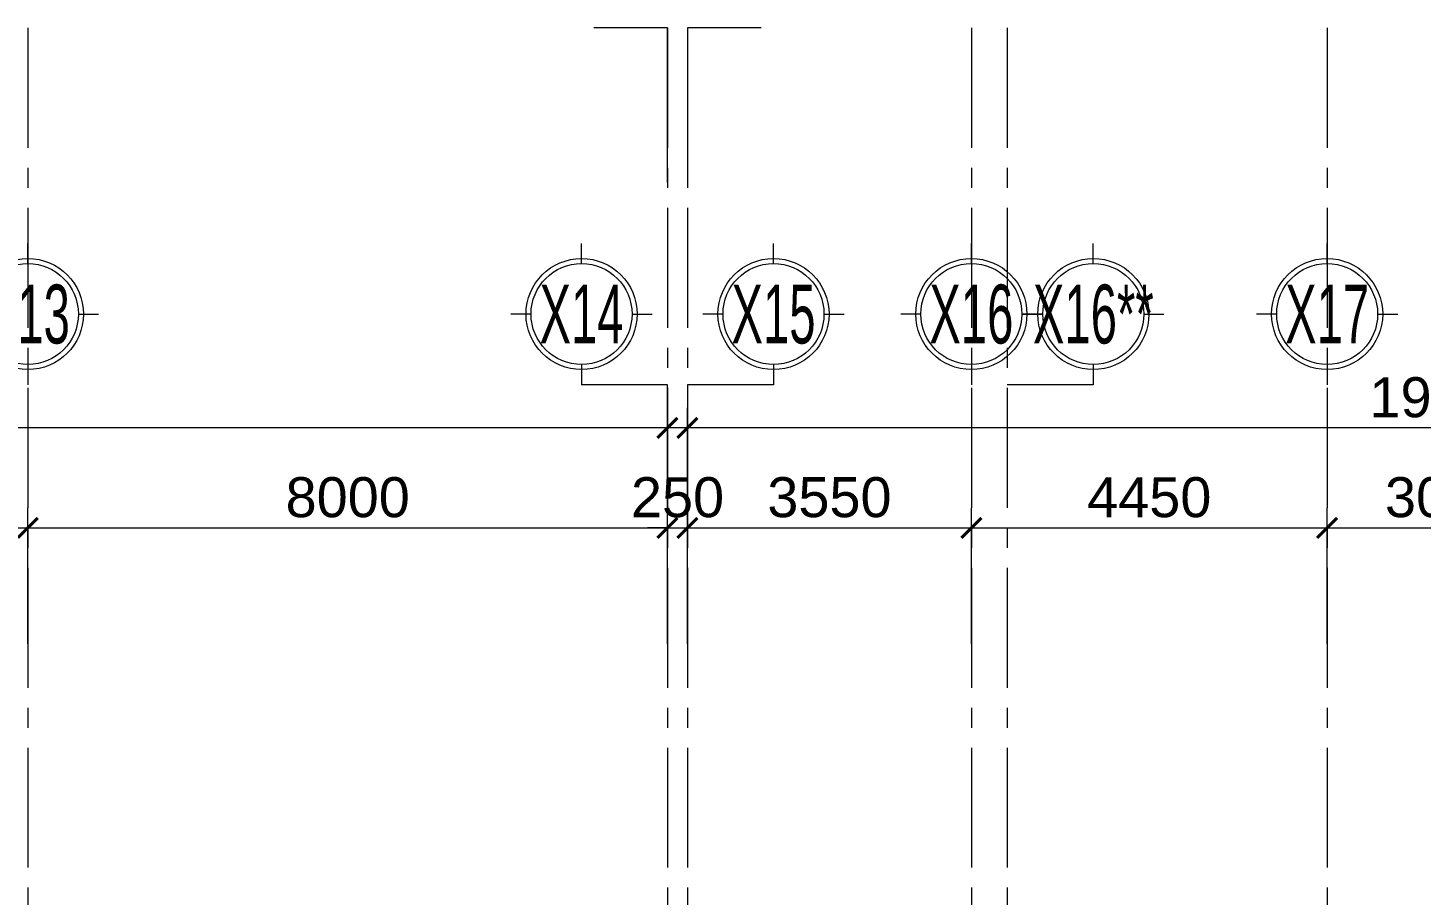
# Model space of a CAD drawing. Header units: millimetres. Extents: x 18326 to 214271, y -298828 to -198730.
# Drawn here: x 107347 to 124772, y -209573 to -198730 of the extents above; entities that cross this region are included whole.
import ezdxf
from ezdxf.enums import TextEntityAlignment as Align

# ---------------------------------------------------------------- set-up
doc = ezdxf.new("R2010")
doc.units = ezdxf.units.MM
doc.header["$LTSCALE"] = 20
doc.header["$MEASUREMENT"] = 0
doc.linetypes.add('CENTER2', pattern=[1.125, 0.75, -0.125, 0.125, -0.125])
doc.linetypes.add('xref LC GK$0$CENTER2', pattern=[1.125, 0.75, -0.125, 0.125, -0.125])
doc.layers.get('0').update_dxf_attribs({"lineweight": 0})
doc.layers.get('Defpoints').update_dxf_attribs({"color": 1, "lineweight": 25})
for name, color, linetype, lineweight in [('KV-Cay xanh', 78, 'Continuous', 5), ('KV-Dim', 14, 'Continuous', 9), ('KV-Ky hieu', 30, 'Continuous', 0), ('KV-Net thay 1', 9, 'Continuous', 20), ('KV-Net thay 2', 8, 'Continuous', 13), ('KV-Net truc', 251, 'CENTER2', 9), ('KV-Text', 7, 'Continuous', 25), ('xref LC GK$0$KV-Net truc', 251, 'xref LC GK$0$CENTER2', 9)]:
    doc.layers.add(name, color=color, linetype=linetype, lineweight=lineweight)
doc.styles.add('CHUTO', font='VnAvantH.TTF', dxfattribs={"width": 0.7})
doc.styles.add('KD-Style', font='arial.ttf')
doc.dimstyles.new('D-Layout', dxfattribs={"dimscale": 0, "dimtxt": 2, "dimasz": 1, "dimexe": 1, "dimexo": 0, "dimgap": 0.5, "dimtad": 1, "dimdec": 0, "dimzin": 0, "dimdsep": 46, "dimtxsty": 'KD-Style', "dimblk": 'ARCHTICK', "dimcen": 0.09, "dimdle": 1, "dimclrd": 256, "dimclre": 256, "dimclrt": 2, "dimadec": 0, "dimazin": 0, "dimtfac": 1, "dimtdec": 0, "dimtix": 1, "dimtmove": 2, "dimatfit": 3, "dimldrblk": 'MUITEN', "dimfxl": 1, "dimtolj": 1, "dimtzin": 0, "dimarcsym": 0})

# ---------------------------------------------------------------- blocks, each defined once
blk = doc.blocks.new('A$C570203f6')
at = {"layer": 'KV-Net truc', "color": 8, "ltscale": 400}
blk.add_lwpolyline([(68522, 89780), (68522, 91714), (67600, 91714)], dxfattribs=at)
at = {"layer": 'KV-Net truc', "color": 8, "ltscale": 400, "flags": 128}
blk.add_lwpolyline([(69694, 91714), (68772, 91714), (68772, 89780)], dxfattribs=at)
blk = doc.blocks.new('A$C06776D30')
at = {"layer": 'KV-Ky hieu', "color": 8}
for p, q in [((504.3, 864.5), (504.3, 1008.6)), ((144.1, 504.3), (0, 504.3)), ((864.5, 504.3), (1008.6, 504.3)), ((504.3, 144.1), (504.3, 0))]:
    blk.add_line(p, q, dxfattribs=at)
for radius in [396.2, 360.2]:
    blk.add_circle((504.3, 504.3), radius, dxfattribs=at)
at = {"layer": 'KV-Text', "color": 8, "style": 'CHUTO', "width": 0.6}
blk.add_attdef('GIRD', text='', height=420, dxfattribs=at).set_placement((504.3, 504.3), align=Align.MIDDLE_CENTER)
blk = doc.blocks.new('TT')
at = {"layer": 'KV-Net truc', "color": 8, "ltscale": 400}
blk.add_lwpolyline([(321.325, 142.982), (321.325, 150.717), (317.023, 150.717)], dxfattribs=at)
at = {"layer": 'KV-Net truc', "color": 8, "ltscale": 400, "flags": 128}
blk.add_lwpolyline([(326.627, 150.717), (322.325, 150.717), (322.325, 142.982)], dxfattribs=at)
at = {"layer": 'KV-Net truc', "color": 8}
blk.add_lwpolyline([(342.627, 150.717), (338.325, 150.717)], dxfattribs=at)
at = {"layer": 'KV-Net thay 1', "color": 8}
ref = blk.add_blockref('A$C06776D30', (285.789, 150.717), dxfattribs=dict(at, xscale=0.007011206080914858, yscale=0.007011206080914858, zscale=0.007011206080914858))
ref.add_attrib('GIRD', 'X13', dxfattribs={"layer": 'KV-Text', "height": 2.9447, "style": 'CHUTO', "width": 0.6}).set_placement((289.325, 154.253), align=Align.MIDDLE_CENTER)
ref = blk.add_blockref('A$C06776D30', (313.488, 150.717), dxfattribs=dict(at, xscale=0.007011206080914858, yscale=0.007011206080914858, zscale=0.007011206080914858))
ref.add_attrib('GIRD', 'X14', dxfattribs={"layer": 'KV-Text', "height": 2.9447, "style": 'CHUTO', "width": 0.6}).set_placement((317.023, 154.253), align=Align.MIDDLE_CENTER)
ref = blk.add_blockref('A$C06776D30', (323.091, 150.717), dxfattribs=dict(at, xscale=0.007011206080914858, yscale=0.007011206080914858, zscale=0.007011206080914858))
ref.add_attrib('GIRD', 'X15', dxfattribs={"layer": 'KV-Text', "height": 2.9447, "style": 'CHUTO', "width": 0.6}).set_placement((326.627, 154.253), align=Align.MIDDLE_CENTER)
ref = blk.add_blockref('A$C06776D30', (332.989, 150.717), dxfattribs=dict(at, xscale=0.007011206080914858, yscale=0.007011206080914858, zscale=0.007011206080914858))
ref.add_attrib('GIRD', 'X16', dxfattribs={"layer": 'KV-Text', "height": 2.9447, "style": 'CHUTO', "width": 0.6}).set_placement((336.525, 154.253), align=Align.MIDDLE_CENTER)
ref = blk.add_blockref('A$C06776D30', (339.091, 150.717), dxfattribs=dict(at, xscale=0.007011206080914858, yscale=0.007011206080914858, zscale=0.007011206080914858))
ref.add_attrib('GIRD', 'X16**', dxfattribs={"layer": 'KV-Text', "height": 2.9447, "style": 'CHUTO', "width": 0.6}).set_placement((342.627, 154.253), align=Align.MIDDLE_CENTER)
ref = blk.add_blockref('A$C06776D30', (350.789, 150.717), dxfattribs=dict(at, xscale=0.007011206080914858, yscale=0.007011206080914858, zscale=0.007011206080914858))
ref.add_attrib('GIRD', 'X17', dxfattribs={"layer": 'KV-Text', "height": 2.9447, "style": 'CHUTO', "width": 0.6}).set_placement((354.325, 154.253), align=Align.MIDDLE_CENTER)
blk = doc.blocks.new('_ARCHTICK')
at = {"color": 8, "const_width": 0.15}
blk.add_lwpolyline([(-0.5, -0.5), (0.5, 0.5)], dxfattribs=at)
blk = doc.blocks.new('*D63')
at = {"layer": 'Defpoints', "color": 8, "transparency": 16777216}
for p in [(1133.688, 395.952), (1101.688, 390.147), (1133.688, 390.147)]:
    blk.add_point(p, dxfattribs=at)
at = {"layer": 'KV-Dim', "color": 8, "lineweight": -2, "transparency": 16777216}
for p, q in [((1101.688, 390.147), (1101.688, 396.952)), ((1133.688, 390.147), (1133.688, 396.952)), ((1100.688, 395.952), (1134.688, 395.952))]:
    blk.add_line(p, q, dxfattribs=at)
at = {"layer": 'KV-Dim', "color": 8, "lineweight": -2, "transparency": 16777216, "rotation": 180}
blk.add_blockref('_ARCHTICK', (1101.688, 395.952), dxfattribs=at)
at = {"layer": 'KV-Dim', "color": 8, "lineweight": -2, "transparency": 16777216}
blk.add_blockref('_ARCHTICK', (1133.688, 395.952), dxfattribs=at)
at = {"layer": 'KV-Dim', "color": 8, "transparency": 16777216, "insert": (1117.688, 397.473), "char_height": 2, "attachment_point": 5, "style": 'KD-Style'}
blk.add_mtext('\\A1;8000', dxfattribs=at)
blk = doc.blocks.new('MUITEN')
at = {"color": 8, "const_width": 0.4}
blk.add_lwpolyline([(-1, 1.732), (0, 0), (-1, -1.732)], dxfattribs=at)
blk = doc.blocks.new('*D64')
at = {"layer": 'Defpoints', "color": 8, "transparency": 16777216}
for p in [(1165.688, 395.952), (1133.688, 390.147), (1165.688, 390.147)]:
    blk.add_point(p, dxfattribs=at)
at = {"layer": 'KV-Dim', "color": 8, "lineweight": -2, "transparency": 16777216}
for p, q in [((1133.688, 390.147), (1133.688, 396.952)), ((1165.688, 390.147), (1165.688, 396.952)), ((1132.688, 395.952), (1166.688, 395.952))]:
    blk.add_line(p, q, dxfattribs=at)
at = {"layer": 'KV-Dim', "color": 8, "lineweight": -2, "transparency": 16777216, "rotation": 180}
blk.add_blockref('_ARCHTICK', (1133.688, 395.952), dxfattribs=at)
at = {"layer": 'KV-Dim', "color": 8, "lineweight": -2, "transparency": 16777216}
blk.add_blockref('_ARCHTICK', (1165.688, 395.952), dxfattribs=at)
at = {"layer": 'KV-Dim', "color": 8, "transparency": 16777216, "insert": (1149.688, 397.473), "char_height": 2, "attachment_point": 5, "style": 'KD-Style'}
blk.add_mtext('\\A1;8000', dxfattribs=at)
blk = doc.blocks.new('*D65')
at = {"layer": 'Defpoints', "color": 8, "transparency": 16777216}
for p in [(1166.688, 395.952), (1165.688, 390.147), (1166.688, 390.147)]:
    blk.add_point(p, dxfattribs=at)
at = {"layer": 'KV-Dim', "color": 8, "lineweight": -2, "transparency": 16777216}
for p, q in [((1165.688, 390.147), (1165.688, 396.952)), ((1166.688, 390.147), (1166.688, 396.952)), ((1165.688, 395.952), (1164.688, 395.952)), ((1165.688, 395.952), (1166.688, 395.952)), ((1166.688, 395.952), (1167.688, 395.952))]:
    blk.add_line(p, q, dxfattribs=at)
blk.add_blockref('_ARCHTICK', (1165.688, 395.952), dxfattribs=at)
at = {"layer": 'KV-Dim', "color": 8, "lineweight": -2, "transparency": 16777216, "rotation": 180}
blk.add_blockref('_ARCHTICK', (1166.688, 395.952), dxfattribs=at)
at = {"layer": 'KV-Dim', "color": 8, "transparency": 16777216, "insert": (1166.188, 397.473), "char_height": 2, "attachment_point": 5, "style": 'KD-Style'}
blk.add_mtext('\\A1;250', dxfattribs=at)
blk = doc.blocks.new('*D66')
at = {"layer": 'Defpoints', "color": 8, "transparency": 16777216}
for p in [(1180.888, 395.952), (1166.688, 390.147), (1180.888, 390.147)]:
    blk.add_point(p, dxfattribs=at)
at = {"layer": 'KV-Dim', "color": 8, "lineweight": -2, "transparency": 16777216}
for p, q in [((1166.688, 390.147), (1166.688, 396.952)), ((1180.888, 390.147), (1180.888, 396.952)), ((1165.688, 395.952), (1181.888, 395.952))]:
    blk.add_line(p, q, dxfattribs=at)
at = {"layer": 'KV-Dim', "color": 8, "lineweight": -2, "transparency": 16777216, "rotation": 180}
blk.add_blockref('_ARCHTICK', (1166.688, 395.952), dxfattribs=at)
at = {"layer": 'KV-Dim', "color": 8, "lineweight": -2, "transparency": 16777216}
blk.add_blockref('_ARCHTICK', (1180.888, 395.952), dxfattribs=at)
at = {"layer": 'KV-Dim', "color": 8, "transparency": 16777216, "insert": (1173.788, 397.474), "char_height": 2, "attachment_point": 5, "style": 'KD-Style'}
blk.add_mtext('\\A1;3550', dxfattribs=at)
blk = doc.blocks.new('*D67')
at = {"layer": 'Defpoints', "color": 8, "transparency": 16777216}
for p in [(1198.688, 395.952), (1180.888, 390.147), (1198.688, 390.147)]:
    blk.add_point(p, dxfattribs=at)
at = {"layer": 'KV-Dim', "color": 8, "lineweight": -2, "transparency": 16777216}
for p, q in [((1180.888, 390.147), (1180.888, 396.952)), ((1198.688, 390.147), (1198.688, 396.952)), ((1179.888, 395.952), (1199.688, 395.952))]:
    blk.add_line(p, q, dxfattribs=at)
at = {"layer": 'KV-Dim', "color": 8, "lineweight": -2, "transparency": 16777216, "rotation": 180}
blk.add_blockref('_ARCHTICK', (1180.888, 395.952), dxfattribs=at)
at = {"layer": 'KV-Dim', "color": 8, "lineweight": -2, "transparency": 16777216}
blk.add_blockref('_ARCHTICK', (1198.688, 395.952), dxfattribs=at)
at = {"layer": 'KV-Dim', "color": 8, "transparency": 16777216, "insert": (1189.788, 397.473), "char_height": 2, "attachment_point": 5, "style": 'KD-Style'}
blk.add_mtext('\\A1;4450', dxfattribs=at)
blk = doc.blocks.new('*D68')
at = {"layer": 'Defpoints', "color": 8, "transparency": 16777216}
for p in [(1210.688, 395.952), (1198.688, 390.147), (1210.688, 390.147)]:
    blk.add_point(p, dxfattribs=at)
at = {"layer": 'KV-Dim', "color": 8, "lineweight": -2, "transparency": 16777216}
for p, q in [((1198.688, 390.147), (1198.688, 396.952)), ((1210.688, 390.147), (1210.688, 396.952)), ((1197.688, 395.952), (1211.688, 395.952))]:
    blk.add_line(p, q, dxfattribs=at)
at = {"layer": 'KV-Dim', "color": 8, "lineweight": -2, "transparency": 16777216, "rotation": 180}
blk.add_blockref('_ARCHTICK', (1198.688, 395.952), dxfattribs=at)
at = {"layer": 'KV-Dim', "color": 8, "lineweight": -2, "transparency": 16777216}
blk.add_blockref('_ARCHTICK', (1210.688, 395.952), dxfattribs=at)
at = {"layer": 'KV-Dim', "color": 8, "transparency": 16777216, "insert": (1204.688, 397.474), "char_height": 2, "attachment_point": 5, "style": 'KD-Style'}
blk.add_mtext('\\A1;3000', dxfattribs=at)
blk = doc.blocks.new('*D70')
at = {"layer": 'Defpoints', "color": 8, "transparency": 16777216}
for p in [(1166.688, 400.952), (1166.688, 390.147), (1242.688, 390.147)]:
    blk.add_point(p, dxfattribs=at)
at = {"layer": 'KV-Dim', "color": 8, "lineweight": -2, "transparency": 16777216}
for p, q in [((1166.688, 390.147), (1166.688, 401.952)), ((1242.688, 390.147), (1242.688, 401.952)), ((1243.688, 400.952), (1165.688, 400.952))]:
    blk.add_line(p, q, dxfattribs=at)
at = {"layer": 'KV-Dim', "color": 8, "lineweight": -2, "transparency": 16777216, "rotation": 180}
blk.add_blockref('_ARCHTICK', (1166.688, 400.952), dxfattribs=at)
at = {"layer": 'KV-Dim', "color": 8, "lineweight": -2, "transparency": 16777216}
blk.add_blockref('_ARCHTICK', (1242.688, 400.952), dxfattribs=at)
at = {"layer": 'KV-Dim', "color": 8, "transparency": 16777216, "insert": (1204.688, 402.473), "char_height": 2, "attachment_point": 5, "style": 'KD-Style'}
blk.add_mtext('\\A1;19000', dxfattribs=at)
blk = doc.blocks.new('*D71')
at = {"layer": 'Defpoints', "color": 8, "transparency": 16777216}
for p in [(909.688, 400.952), (909.688, 390.147), (1165.688, 390.147)]:
    blk.add_point(p, dxfattribs=at)
at = {"layer": 'KV-Dim', "color": 8, "lineweight": -2, "transparency": 16777216}
for p, q in [((909.688, 390.147), (909.688, 401.952)), ((1165.688, 390.147), (1165.688, 401.952)), ((1166.688, 400.952), (908.688, 400.952))]:
    blk.add_line(p, q, dxfattribs=at)
at = {"layer": 'KV-Dim', "color": 8, "lineweight": -2, "transparency": 16777216, "rotation": 180}
blk.add_blockref('_ARCHTICK', (909.688, 400.952), dxfattribs=at)
at = {"layer": 'KV-Dim', "color": 8, "lineweight": -2, "transparency": 16777216}
blk.add_blockref('_ARCHTICK', (1165.688, 400.952), dxfattribs=at)
at = {"layer": 'KV-Dim', "color": 8, "transparency": 16777216, "insert": (1037.688, 402.473), "char_height": 2, "attachment_point": 5, "style": 'KD-Style'}
blk.add_mtext('\\A1;64000', dxfattribs=at)
blk = doc.blocks.new('xref LC GK$0$LC')
at = {"layer": 'xref LC GK$0$KV-Net truc', "color": 8, "ltscale": 100}
for points in [[(77000, 10100), (77000, -85479)], [(85000, 10100), (85000, -85479)], [(85250, 10100), (85250, -36800)], [(88800, 10100), (88800, -49026)], [(89250, 10100), (89250, -49026)], [(93250, 10100), (93250, -50500)]]:
    blk.add_lwpolyline(points, dxfattribs=at)
blk = doc.blocks.new('dim mb')
at = {"layer": 'KV-Dim', "color": 8}
for base, p1, p2, picture, middle in [((83.8, 29.5931), (339.8, 18.7879), (83.8, 18.7879), '*D71', (211.8, 31.1142)), ((340.8, 29.5931), (416.8, 18.7879), (340.8, 18.7879), '*D70', (378.8, 31.1142)), ((307.8, 24.5931), (275.8, 18.7879), (307.8, 18.7879), '*D63', (291.8, 26.1142)), ((339.8, 24.5931), (307.8, 18.7879), (339.8, 18.7879), '*D64', (323.8, 26.1142)), ((340.8, 24.5931), (339.8, 18.7879), (340.8, 18.7879), '*D65', (340.3, 26.1142)), ((355, 24.5931), (340.8, 18.7879), (355, 18.7879), '*D66', (347.9, 26.1149)), ((372.8, 24.5931), (355, 18.7879), (372.8, 18.7879), '*D67', (363.9, 26.1142)), ((384.8, 24.5931), (372.8, 18.7879), (384.8, 18.7879), '*D68', (378.8, 26.1149))]:
    dim = blk.add_linear_dim(base=base, p1=p1, p2=p2, dimstyle='D-Layout', override={"dimscale": 1, "dimlfac": 250}, dxfattribs=at)
    dim.commit()
    dim.dimension.update_dxf_attribs({"geometry": picture, "text_midpoint": middle, "insert": (-825.8876, -371.3589)})
blk = doc.blocks.new('t3')
at = {"layer": 'KV-Dim', "color": 8}
blk.add_blockref('dim mb', (-49.6, 284.2), dxfattribs=at)
at = {"layer": 'KV-Net thay 2', "color": 8}
blk.add_blockref('TT', (-31.125, 165.234), dxfattribs=at)

msp = doc.modelspace()

# ---------------------------------------------------------------- block references
at = {"layer": 'KV-Cay xanh', "color": 8, "xscale": 250, "yscale": 250, "zscale": 250}
msp.add_blockref('t3', (42797, -282180), dxfattribs=at)
at = {"layer": 'KV-Net thay 2', "color": 8}
msp.add_blockref('A$C570203f6', (46825, -290444), dxfattribs=at)
at = {"layer": 'xref LC GK$0$KV-Net truc', "color": 8}
msp.add_blockref('xref LC GK$0$LC', (30347, -208830), dxfattribs=at)

doc.saveas('drawing.dxf')
